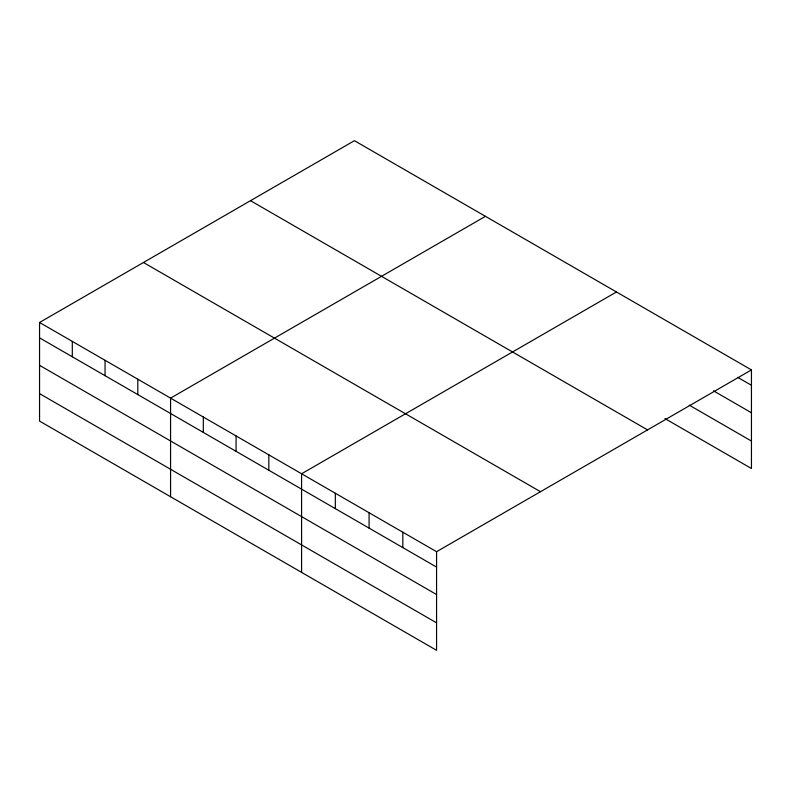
<?xml version="1.0" encoding="UTF-8"?>
<svg xmlns="http://www.w3.org/2000/svg" width="791" height="791" viewBox="0 0 791 791"><rect width="100%" height="100%" fill="white"/><g stroke="black" fill="none" stroke-linecap="round" stroke-linejoin="round"><path stroke-width="1.19" d="M39.55 322.481L436.573 551.703L436.573 650.311L39.55 421.089L39.55 322.481L354.427 140.689L751.45 369.911L751.45 468.519L664.974 418.587M485.447 216.329L170.569 398.13L170.569 496.738M616.466 291.978L301.579 473.769L301.579 572.377M436.573 551.703L751.45 369.911M737.736 377.376L751.45 385.286M713.482 390.833L751.45 412.754M689.228 405.13L751.45 441.052M250.52 200.687L647.542 429.899M143.458 262.493L540.48 491.705M39.55 337.866L436.573 567.088M39.55 365.333L436.573 594.545M39.55 393.631L436.573 622.843M402.827 532.214L402.827 547.599M369.081 512.736L369.081 528.121M335.325 493.248L335.325 508.633M268.831 454.855L268.831 470.24M236.074 435.95L236.074 451.335M203.317 417.035L203.317 432.42M137.812 379.215L137.812 394.6M105.055 360.31L105.055 375.685M72.307 341.396L72.307 356.781"/></g></svg>
